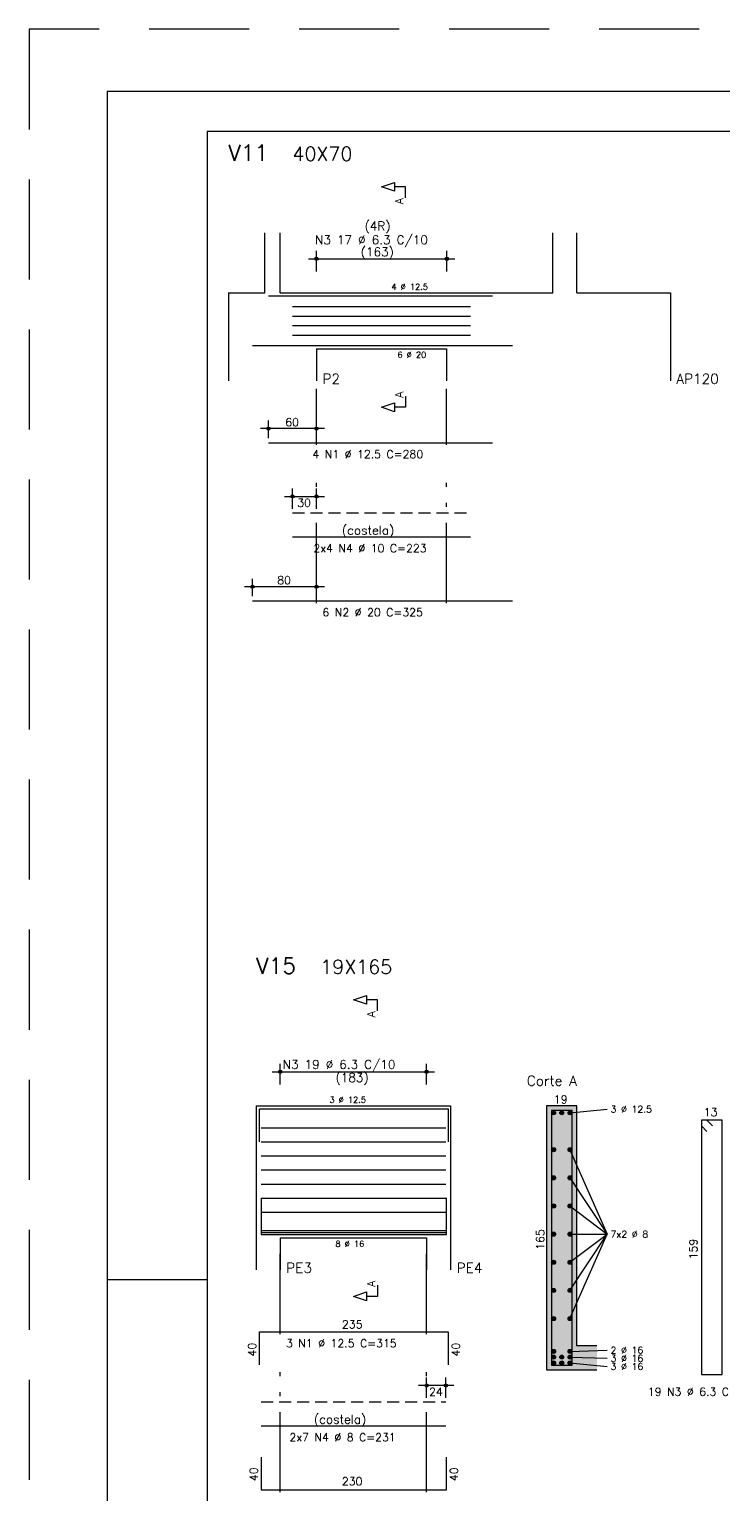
# Model space of a CAD drawing. Extents: x -2.3 to 85.7, y -1.9 to 60.6.
# Drawn here: x -2.27 to 15.09, y 23.99 to 60.61 of the extents above; entities that cross this region are included whole.
import ezdxf

# ---------------------------------------------------------------- set-up
doc = ezdxf.new("R2010")
doc.units = 0
doc.header["$MEASUREMENT"] = 0
for name, pattern in [('ESTILO_TQS_0001', [0.45, 0.3, -0.15]), ('ESTILO_TQS_0004', [3.3, 2, -0.4, 0.05, -0.4, 0.05, -0.4]), ('HIDDEN', [0.375, 0.25, -0.125])]:
    doc.linetypes.add(name, pattern=pattern)
doc.layers.get('0').update_dxf_attribs({"linetype": 'CONTINUOUS'})
doc.layers.get('Defpoints').update_dxf_attribs({"linetype": 'CONTINUOUS'})
for name, color, linetype in [('ARQ_FOLHA', 7, 'CONTINUOUS'), ('PENA_01', 1, 'CONTINUOUS'), ('PENA_02', 2, 'CONTINUOUS'), ('PENA_03', 3, 'CONTINUOUS'), ('PENA_04', 4, 'CONTINUOUS'), ('PENA_05', 5, 'CONTINUOUS'), ('PENA_06', 6, 'CONTINUOUS'), ('PENA_10', 253, 'CONTINUOUS')]:
    doc.layers.add(name, color=color, linetype=linetype)
doc.styles.get("Standard").update_dxf_attribs({"font": 'ROMANS.SHX'})

# ---------------------------------------------------------------- blocks, each defined once
blk = doc.blocks.new('FOLHA A1 - 841 X 594')
at = {"layer": 'ARQ_FOLHA', "color": 1}
blk.add_line((-816, 297), (-841, 297), dxfattribs=at)
for points in [[(-841, 0), (0, 0), (0, 594), (-841, 594)], [(-816, 10), (-10, 10), (-10, 584), (-816, 584)]]:
    blk.add_lwpolyline(points, close=True, dxfattribs=at)
at = {"layer": 'Defpoints', "color": 8, "linetype": 'HIDDEN', "ltscale": 100}
blk.add_lwpolyline([(-860.5, 609.5), (-860.5, -15.5), (19.5, -15.5), (19.5, 609.5)], close=True, dxfattribs=at)
blk = doc.blocks.new('*U23')
blk.add_blockref('FOLHA A1 - 841 X 594', (0, 0))

msp = doc.modelspace()

# ---------------------------------------------------------------- linework, layer by layer
at = {"layer": 'PENA_01', "linetype": 'Continuous'}
for p, q in [((4.908, 54.552), (4.908, 55.072)), ((8.168, 54.552), (8.168, 55.072)), ((4.708, 54.872), (8.368, 54.872)), ((5.108, 50.627), (3.508, 50.627)), ((4.108, 48.932), (5.108, 48.932)), ((5.108, 46.677), (3.108, 46.677)), ((3.803, 34.554), (7.863, 34.554)), ((4.003, 34.234), (4.003, 34.754)), ((7.663, 34.234), (7.663, 34.754)), ((11.248, 33.529), (12.178, 33.619)), ((11.248, 32.607), (12.178, 30.496)), ((11.248, 31.904), (12.178, 30.496)), ((11.248, 31.2), (12.178, 30.496)), ((11.248, 28.385), (12.178, 30.496)), ((11.248, 29.089), (12.178, 30.496)), ((11.248, 29.793), (12.178, 30.496)), ((11.248, 30.496), (12.178, 30.496)), ((11.248, 27.567), (12.178, 27.597)), ((11.248, 27.423), (12.178, 27.393)), ((11.248, 27.279), (12.178, 27.189)), ((8.344, 26.714), (7.463, 26.714))]:
    msp.add_line(p, q, dxfattribs=at)
at = {"layer": 'PENA_01', "linetype": 'ESTILO_TQS_0004'}
for p, q in [((4.908, 50.219), (4.908, 51.622)), ((8.158, 50.219), (8.158, 51.622)), ((4.908, 46.269), (4.908, 49.335)), ((8.158, 46.269), (8.158, 49.335)), ((4.003, 28.001), (4.003, 30.354)), ((7.663, 28.001), (7.663, 30.354)), ((4.003, 24.051), (4.003, 27.117)), ((7.663, 24.051), (7.663, 27.117))]:
    msp.add_line(p, q, dxfattribs=at)
at = {"layer": 'PENA_02', "linetype": 'Continuous'}
for centre, radius in [((4.908, 54.872), 0.0416), ((4.908, 54.872), 0.0208), ((8.168, 54.872), 0.0416), ((8.168, 54.872), 0.0208), ((3.708, 50.627), 0.04), ((3.708, 50.627), 0.02), ((4.908, 50.627), 0.04), ((4.908, 50.627), 0.02), ((4.308, 48.932), 0.04), ((4.308, 48.932), 0.02), ((4.908, 48.932), 0.04), ((4.908, 48.932), 0.02), ((3.308, 46.677), 0.04), ((3.308, 46.677), 0.02), ((4.908, 46.677), 0.04), ((4.908, 46.677), 0.02), ((4.003, 34.554), 0.0416), ((4.003, 34.554), 0.0208), ((7.663, 34.554), 0.0416), ((7.663, 34.554), 0.0208), ((7.663, 26.714), 0.04), ((7.663, 26.714), 0.02), ((8.144, 26.714), 0.04), ((8.144, 26.714), 0.02)]:
    msp.add_circle(centre, radius, dxfattribs=at)
at = {"layer": 'PENA_03', "linetype": 'Continuous'}
for p, q in [((3.618, 54.022), (3.618, 55.522)), ((3.998, 54.022), (3.998, 55.522)), ((10.818, 54.022), (10.818, 55.522)), ((11.418, 54.022), (11.418, 55.522)), ((2.708, 54.022), (2.708, 52.622)), ((2.708, 54.022), (3.618, 54.022)), ((3.998, 54.022), (4.908, 54.022)), ((4.908, 54.022), (8.158, 54.022)), ((8.158, 54.022), (10.818, 54.022)), ((11.418, 54.022), (13.758, 54.022)), ((13.758, 54.022), (13.758, 52.622)), ((2.708, 52.622), (2.708, 51.822)), ((4.908, 52.622), (8.158, 52.622)), ((4.908, 52.622), (4.908, 51.822)), ((8.158, 52.622), (8.158, 51.822)), ((13.758, 52.622), (13.758, 51.822)), ((3.708, 50.387), (3.708, 50.827)), ((4.908, 50.387), (4.908, 50.827)), ((4.308, 48.622), (4.308, 49.132)), ((4.908, 48.622), (4.908, 49.132)), ((3.308, 46.437), (3.308, 46.877)), ((4.908, 46.437), (4.908, 46.877)), ((3.403, 33.704), (3.403, 30.404)), ((3.403, 33.704), (4.003, 33.704)), ((4.003, 33.704), (7.663, 33.704)), ((7.663, 33.704), (8.263, 33.704)), ((8.263, 33.704), (8.263, 30.404)), ((11.423, 33.704), (10.663, 33.704)), ((10.663, 33.704), (10.663, 27.104)), ((11.423, 27.704), (11.423, 33.704)), ((3.403, 30.404), (3.403, 29.604)), ((4.003, 30.404), (7.663, 30.404)), ((4.003, 30.404), (4.003, 29.604)), ((7.663, 30.404), (7.663, 29.604)), ((8.263, 30.404), (8.263, 29.604)), ((11.923, 27.704), (11.423, 27.704)), ((10.663, 27.104), (11.423, 27.104)), ((11.423, 27.104), (11.923, 27.104)), ((7.663, 26.404), (7.663, 26.914)), ((8.144, 26.404), (8.144, 26.914))]:
    msp.add_line(p, q, dxfattribs=at)
for points in [[(7.133, 56.392), (7.133, 56.669), (6.856, 56.669), (6.856, 56.558), (6.533, 56.669), (6.856, 56.78), (6.856, 56.669)], [(7.133, 51.437), (7.133, 51.16), (6.856, 51.16), (6.856, 51.05), (6.533, 51.16), (6.856, 51.271), (6.856, 51.16)], [(6.433, 36.074), (6.433, 36.351), (6.156, 36.351), (6.156, 36.24), (5.833, 36.351), (6.156, 36.462), (6.156, 36.351)], [(6.433, 29.219), (6.433, 28.942), (6.156, 28.942), (6.156, 28.832), (5.833, 28.942), (6.156, 29.053), (6.156, 28.942)]]:
    msp.add_lwpolyline(points, dxfattribs=at)
for centre in [(10.838, 33.529), (11.043, 33.529), (11.248, 33.529), (10.838, 32.607), (11.248, 32.607), (10.838, 31.904), (11.248, 31.904), (10.838, 31.2), (11.248, 31.2), (10.838, 30.496), (11.248, 30.496), (10.838, 29.793), (11.248, 29.793), (10.838, 29.089), (11.248, 29.089), (10.838, 28.385), (11.248, 28.385), (10.838, 27.567), (10.838, 27.423), (11.043, 27.423), (11.248, 27.567), (11.248, 27.423), (10.838, 27.279), (11.043, 27.279), (11.248, 27.279)]:
    msp.add_circle(centre, 0.05, dxfattribs=at)
for points in [[(10.888, 33.529), (10.813, 33.573), (10.791, 33.546)], [(10.888, 33.529), (10.791, 33.546), (10.791, 33.512)], [(10.888, 33.529), (10.791, 33.512), (10.813, 33.486)], [(10.888, 33.529), (10.847, 33.579), (10.813, 33.573)], [(10.888, 33.529), (10.813, 33.486), (10.847, 33.48)], [(10.888, 33.529), (10.876, 33.561), (10.847, 33.579)], [(10.888, 33.529), (10.847, 33.48), (10.876, 33.497)], [(10.888, 33.529), (10.876, 33.497), (10.888, 33.529)], [(11.093, 33.529), (11.018, 33.573), (10.996, 33.546)], [(11.093, 33.529), (10.996, 33.546), (10.996, 33.512)], [(11.093, 33.529), (10.996, 33.512), (11.018, 33.486)], [(11.093, 33.529), (11.052, 33.579), (11.018, 33.573)], [(11.093, 33.529), (11.018, 33.486), (11.052, 33.48)], [(11.093, 33.529), (11.081, 33.561), (11.052, 33.579)], [(11.093, 33.529), (11.052, 33.48), (11.081, 33.497)], [(11.093, 33.529), (11.081, 33.497), (11.093, 33.529)], [(11.298, 33.529), (11.223, 33.573), (11.201, 33.546)], [(11.298, 33.529), (11.201, 33.546), (11.201, 33.512)], [(11.298, 33.529), (11.201, 33.512), (11.223, 33.486)], [(11.298, 33.529), (11.257, 33.579), (11.223, 33.573)], [(11.298, 33.529), (11.223, 33.486), (11.257, 33.48)], [(11.298, 33.529), (11.286, 33.561), (11.257, 33.579)], [(11.298, 33.529), (11.257, 33.48), (11.286, 33.497)], [(11.298, 33.529), (11.286, 33.497), (11.298, 33.529)], [(10.888, 32.607), (10.813, 32.651), (10.791, 32.625)], [(10.888, 32.607), (10.791, 32.625), (10.791, 32.59)], [(10.888, 32.607), (10.791, 32.59), (10.813, 32.564)], [(10.888, 32.607), (10.847, 32.657), (10.813, 32.651)], [(10.888, 32.607), (10.813, 32.564), (10.847, 32.558)], [(10.888, 32.607), (10.876, 32.64), (10.847, 32.657)], [(10.888, 32.607), (10.847, 32.558), (10.876, 32.575)], [(10.888, 32.607), (10.876, 32.575), (10.888, 32.607)], [(11.298, 32.607), (11.223, 32.651), (11.201, 32.625)], [(11.298, 32.607), (11.201, 32.625), (11.201, 32.59)], [(11.298, 32.607), (11.201, 32.59), (11.223, 32.564)], [(11.298, 32.607), (11.257, 32.657), (11.223, 32.651)], [(11.298, 32.607), (11.223, 32.564), (11.257, 32.558)], [(11.298, 32.607), (11.286, 32.64), (11.257, 32.657)], [(11.298, 32.607), (11.257, 32.558), (11.286, 32.575)], [(11.298, 32.607), (11.286, 32.575), (11.298, 32.607)], [(10.888, 31.904), (10.813, 31.947), (10.791, 31.921)], [(10.888, 31.904), (10.791, 31.921), (10.791, 31.887)], [(10.888, 31.904), (10.791, 31.887), (10.813, 31.86)], [(10.888, 31.904), (10.847, 31.953), (10.813, 31.947)], [(10.888, 31.904), (10.813, 31.86), (10.847, 31.854)], [(10.888, 31.904), (10.876, 31.936), (10.847, 31.953)], [(10.888, 31.904), (10.847, 31.854), (10.876, 31.872)], [(10.888, 31.904), (10.876, 31.872), (10.888, 31.904)], [(11.298, 31.904), (11.223, 31.947), (11.201, 31.921)], [(11.298, 31.904), (11.201, 31.921), (11.201, 31.887)], [(11.298, 31.904), (11.201, 31.887), (11.223, 31.86)], [(11.298, 31.904), (11.257, 31.953), (11.223, 31.947)], [(11.298, 31.904), (11.223, 31.86), (11.257, 31.854)], [(11.298, 31.904), (11.286, 31.936), (11.257, 31.953)], [(11.298, 31.904), (11.257, 31.854), (11.286, 31.872)], [(11.298, 31.904), (11.286, 31.872), (11.298, 31.904)], [(10.888, 31.2), (10.813, 31.243), (10.791, 31.217)], [(10.888, 31.2), (10.791, 31.217), (10.791, 31.183)], [(10.888, 31.2), (10.791, 31.183), (10.813, 31.157)], [(10.888, 31.2), (10.847, 31.249), (10.813, 31.243)], [(10.888, 31.2), (10.813, 31.157), (10.847, 31.151)], [(10.888, 31.2), (10.876, 31.232), (10.847, 31.249)], [(10.888, 31.2), (10.847, 31.151), (10.876, 31.168)], [(10.888, 31.2), (10.876, 31.168), (10.888, 31.2)], [(11.298, 31.2), (11.223, 31.243), (11.201, 31.217)], [(11.298, 31.2), (11.201, 31.217), (11.201, 31.183)], [(11.298, 31.2), (11.201, 31.183), (11.223, 31.157)], [(11.298, 31.2), (11.257, 31.249), (11.223, 31.243)], [(11.298, 31.2), (11.223, 31.157), (11.257, 31.151)], [(11.298, 31.2), (11.286, 31.232), (11.257, 31.249)], [(11.298, 31.2), (11.257, 31.151), (11.286, 31.168)], [(11.298, 31.2), (11.286, 31.168), (11.298, 31.2)], [(10.888, 30.496), (10.813, 30.54), (10.791, 30.513)], [(10.888, 30.496), (10.791, 30.513), (10.791, 30.479)], [(10.888, 30.496), (10.791, 30.479), (10.813, 30.453)], [(10.888, 30.496), (10.847, 30.546), (10.813, 30.54)], [(10.888, 30.496), (10.813, 30.453), (10.847, 30.447)], [(10.888, 30.496), (10.876, 30.528), (10.847, 30.546)], [(10.888, 30.496), (10.847, 30.447), (10.876, 30.464)], [(10.888, 30.496), (10.876, 30.464), (10.888, 30.496)], [(11.298, 30.496), (11.223, 30.54), (11.201, 30.513)], [(11.298, 30.496), (11.201, 30.513), (11.201, 30.479)], [(11.298, 30.496), (11.201, 30.479), (11.223, 30.453)], [(11.298, 30.496), (11.257, 30.546), (11.223, 30.54)], [(11.298, 30.496), (11.223, 30.453), (11.257, 30.447)], [(11.298, 30.496), (11.286, 30.528), (11.257, 30.546)], [(11.298, 30.496), (11.257, 30.447), (11.286, 30.464)], [(11.298, 30.496), (11.286, 30.464), (11.298, 30.496)], [(10.888, 29.793), (10.813, 29.836), (10.791, 29.81)], [(10.888, 29.793), (10.791, 29.81), (10.791, 29.775)], [(10.888, 29.793), (10.791, 29.775), (10.813, 29.749)], [(10.888, 29.793), (10.847, 29.842), (10.813, 29.836)], [(10.888, 29.793), (10.813, 29.749), (10.847, 29.743)], [(10.888, 29.793), (10.876, 29.825), (10.847, 29.842)], [(10.888, 29.793), (10.847, 29.743), (10.876, 29.76)], [(10.888, 29.793), (10.876, 29.76), (10.888, 29.793)], [(11.298, 29.793), (11.223, 29.836), (11.201, 29.81)], [(11.298, 29.793), (11.201, 29.81), (11.201, 29.775)], [(11.298, 29.793), (11.201, 29.775), (11.223, 29.749)], [(11.298, 29.793), (11.257, 29.842), (11.223, 29.836)], [(11.298, 29.793), (11.223, 29.749), (11.257, 29.743)], [(11.298, 29.793), (11.286, 29.825), (11.257, 29.842)], [(11.298, 29.793), (11.257, 29.743), (11.286, 29.76)], [(11.298, 29.793), (11.286, 29.76), (11.298, 29.793)], [(10.888, 29.089), (10.813, 29.132), (10.791, 29.106)], [(10.888, 29.089), (10.791, 29.106), (10.791, 29.072)], [(10.888, 29.089), (10.791, 29.072), (10.813, 29.046)], [(10.888, 29.089), (10.847, 29.138), (10.813, 29.132)], [(10.888, 29.089), (10.813, 29.046), (10.847, 29.04)], [(10.888, 29.089), (10.876, 29.121), (10.847, 29.138)], [(10.888, 29.089), (10.847, 29.04), (10.876, 29.057)], [(10.888, 29.089), (10.876, 29.057), (10.888, 29.089)], [(11.298, 29.089), (11.223, 29.132), (11.201, 29.106)], [(11.298, 29.089), (11.201, 29.106), (11.201, 29.072)], [(11.298, 29.089), (11.201, 29.072), (11.223, 29.046)], [(11.298, 29.089), (11.257, 29.138), (11.223, 29.132)], [(11.298, 29.089), (11.223, 29.046), (11.257, 29.04)], [(11.298, 29.089), (11.286, 29.121), (11.257, 29.138)], [(11.298, 29.089), (11.257, 29.04), (11.286, 29.057)], [(11.298, 29.089), (11.286, 29.057), (11.298, 29.089)], [(10.888, 28.385), (10.813, 28.428), (10.791, 28.402)], [(10.888, 28.385), (10.791, 28.402), (10.791, 28.368)], [(10.888, 28.385), (10.791, 28.368), (10.813, 28.342)], [(10.888, 28.385), (10.847, 28.434), (10.813, 28.428)], [(10.888, 28.385), (10.813, 28.342), (10.847, 28.336)], [(10.888, 28.385), (10.876, 28.417), (10.847, 28.434)], [(10.888, 28.385), (10.847, 28.336), (10.876, 28.353)], [(10.888, 28.385), (10.876, 28.353), (10.888, 28.385)], [(11.298, 28.385), (11.223, 28.428), (11.201, 28.402)], [(11.298, 28.385), (11.201, 28.402), (11.201, 28.368)], [(11.298, 28.385), (11.201, 28.368), (11.223, 28.342)], [(11.298, 28.385), (11.257, 28.434), (11.223, 28.428)], [(11.298, 28.385), (11.223, 28.342), (11.257, 28.336)], [(11.298, 28.385), (11.286, 28.417), (11.257, 28.434)], [(11.298, 28.385), (11.257, 28.336), (11.286, 28.353)], [(11.298, 28.385), (11.286, 28.353), (11.298, 28.385)], [(10.888, 27.567), (10.813, 27.611), (10.791, 27.584)], [(10.888, 27.567), (10.791, 27.584), (10.791, 27.55)], [(10.888, 27.567), (10.791, 27.55), (10.813, 27.524)], [(10.888, 27.423), (10.813, 27.467), (10.791, 27.44)], [(10.888, 27.567), (10.847, 27.617), (10.813, 27.611)], [(10.888, 27.567), (10.813, 27.524), (10.847, 27.518)], [(10.888, 27.423), (10.847, 27.473), (10.813, 27.467)], [(10.888, 27.567), (10.876, 27.599), (10.847, 27.617)], [(10.888, 27.567), (10.847, 27.518), (10.876, 27.535)], [(10.888, 27.423), (10.876, 27.455), (10.847, 27.473)], [(10.888, 27.567), (10.876, 27.535), (10.888, 27.567)], [(11.093, 27.423), (11.018, 27.467), (10.996, 27.44)], [(11.093, 27.423), (11.052, 27.473), (11.018, 27.467)], [(11.093, 27.423), (11.081, 27.455), (11.052, 27.473)], [(11.298, 27.567), (11.223, 27.611), (11.201, 27.584)], [(11.298, 27.567), (11.201, 27.584), (11.201, 27.55)], [(11.298, 27.567), (11.201, 27.55), (11.223, 27.524)], [(11.298, 27.423), (11.223, 27.467), (11.201, 27.44)], [(11.298, 27.567), (11.257, 27.617), (11.223, 27.611)], [(11.298, 27.567), (11.223, 27.524), (11.257, 27.518)], [(11.298, 27.423), (11.257, 27.473), (11.223, 27.467)], [(11.298, 27.567), (11.286, 27.599), (11.257, 27.617)], [(11.298, 27.567), (11.257, 27.518), (11.286, 27.535)], [(11.298, 27.423), (11.286, 27.455), (11.257, 27.473)], [(11.298, 27.567), (11.286, 27.535), (11.298, 27.567)], [(10.888, 27.423), (10.791, 27.44), (10.791, 27.406)], [(10.888, 27.423), (10.791, 27.406), (10.813, 27.38)], [(10.888, 27.279), (10.813, 27.323), (10.791, 27.296)], [(10.888, 27.279), (10.791, 27.296), (10.791, 27.262)], [(10.888, 27.279), (10.791, 27.262), (10.813, 27.236)], [(10.888, 27.423), (10.813, 27.38), (10.847, 27.374)], [(10.888, 27.279), (10.847, 27.329), (10.813, 27.323)], [(10.888, 27.279), (10.813, 27.236), (10.847, 27.23)], [(10.888, 27.423), (10.847, 27.374), (10.876, 27.391)], [(10.888, 27.279), (10.876, 27.311), (10.847, 27.329)], [(10.888, 27.279), (10.847, 27.23), (10.876, 27.247)], [(10.888, 27.423), (10.876, 27.391), (10.888, 27.423)], [(10.888, 27.279), (10.876, 27.247), (10.888, 27.279)], [(11.093, 27.423), (10.996, 27.44), (10.996, 27.406)], [(11.093, 27.423), (10.996, 27.406), (11.018, 27.38)], [(11.093, 27.279), (11.018, 27.323), (10.996, 27.296)], [(11.093, 27.279), (10.996, 27.296), (10.996, 27.262)], [(11.093, 27.279), (10.996, 27.262), (11.018, 27.236)], [(11.093, 27.423), (11.018, 27.38), (11.052, 27.374)], [(11.093, 27.279), (11.052, 27.329), (11.018, 27.323)], [(11.093, 27.279), (11.018, 27.236), (11.052, 27.23)], [(11.093, 27.423), (11.052, 27.374), (11.081, 27.391)], [(11.093, 27.279), (11.081, 27.311), (11.052, 27.329)], [(11.093, 27.279), (11.052, 27.23), (11.081, 27.247)], [(11.093, 27.423), (11.081, 27.391), (11.093, 27.423)], [(11.093, 27.279), (11.081, 27.247), (11.093, 27.279)], [(11.298, 27.423), (11.201, 27.44), (11.201, 27.406)], [(11.298, 27.423), (11.201, 27.406), (11.223, 27.38)], [(11.298, 27.279), (11.223, 27.323), (11.201, 27.296)], [(11.298, 27.279), (11.201, 27.296), (11.201, 27.262)], [(11.298, 27.279), (11.201, 27.262), (11.223, 27.236)], [(11.298, 27.423), (11.223, 27.38), (11.257, 27.374)], [(11.298, 27.279), (11.257, 27.329), (11.223, 27.323)], [(11.298, 27.279), (11.223, 27.236), (11.257, 27.23)], [(11.298, 27.423), (11.257, 27.374), (11.286, 27.391)], [(11.298, 27.279), (11.286, 27.311), (11.257, 27.329)], [(11.298, 27.279), (11.257, 27.23), (11.286, 27.247)], [(11.298, 27.423), (11.286, 27.391), (11.298, 27.423)], [(11.298, 27.279), (11.286, 27.247), (11.298, 27.279)]]:
    msp.add_solid(points, dxfattribs=at)
at = {"layer": 'PENA_04', "linetype": 'Continuous'}
for p, q in [((3.708, 53.942), (9.308, 53.942)), ((4.308, 53.679), (8.758, 53.679)), ((4.308, 53.441), (8.758, 53.441)), ((4.308, 53.203), (8.758, 53.203)), ((4.308, 52.965), (8.758, 52.965)), ((3.308, 52.702), (9.808, 52.702)), ((3.485, 32.804), (3.485, 33.624)), ((3.485, 33.624), (8.205, 33.624)), ((8.205, 33.624), (8.205, 32.804)), ((3.523, 33.156), (8.144, 33.156)), ((3.523, 32.804), (8.144, 32.804)), ((3.523, 32.452), (8.144, 32.452)), ((3.523, 32.1), (8.144, 32.1)), ((3.523, 31.748), (8.144, 31.748)), ((3.523, 31.404), (3.523, 30.584)), ((3.523, 31.397), (8.144, 31.397)), ((3.523, 31.354), (3.523, 30.534)), ((3.523, 31.304), (3.523, 30.484)), ((8.163, 30.584), (8.163, 31.404)), ((8.163, 30.534), (8.163, 31.354)), ((8.163, 30.484), (8.163, 31.304)), ((3.523, 31.045), (8.144, 31.045)), ((3.523, 30.584), (8.163, 30.584)), ((3.523, 30.534), (8.163, 30.534)), ((3.523, 30.484), (8.163, 30.484))]:
    msp.add_line(p, q, dxfattribs=at)
msp.add_lwpolyline([(10.783, 33.584), (10.783, 27.224), (11.303, 27.224), (11.303, 33.584), (10.783, 33.584)], dxfattribs=at)
at = {"layer": 'PENA_05', "linetype": 'Continuous'}
for p, q in [((3.708, 50.272), (9.308, 50.272)), ((4.308, 47.922), (8.758, 47.922)), ((3.308, 46.322), (9.808, 46.322)), ((14.673, 33.345), (14.533, 33.345)), ((14.533, 33.345), (14.533, 26.985)), ((15.053, 33.345), (14.533, 33.345)), ((14.533, 33.345), (14.533, 33.205)), ((14.813, 33.205), (14.673, 33.345)), ((15.053, 26.985), (15.053, 33.345)), ((14.533, 33.205), (14.673, 33.065)), ((3.485, 27.234), (3.485, 28.054)), ((3.485, 28.054), (8.205, 28.054)), ((8.205, 28.054), (8.205, 27.234)), ((14.533, 26.985), (15.053, 26.985)), ((3.523, 25.704), (8.144, 25.704)), ((3.523, 24.924), (3.523, 24.104)), ((8.163, 24.104), (8.163, 24.924)), ((3.523, 24.104), (8.163, 24.104))]:
    msp.add_line(p, q, dxfattribs=at)
at = {"layer": 'PENA_06', "linetype": 'ESTILO_TQS_0001'}
for p, q in [((4.308, 48.522), (8.758, 48.522)), ((3.523, 26.304), (8.144, 26.304))]:
    msp.add_line(p, q, dxfattribs=at)
at = {"layer": 'PENA_10', "linetype": 'Continuous'}
for points in [[(11.423, 27.104), (11.423, 33.704), (10.663, 33.704)], [(11.423, 27.104), (10.663, 33.704), (10.663, 27.104)], [(11.423, 27.104), (11.423, 27.704), (11.423, 33.704)], [(11.423, 27.104), (11.923, 27.104), (11.923, 27.704)], [(11.423, 27.104), (11.923, 27.704), (11.423, 27.704)], [(11.423, 27.104), (10.663, 27.104), (11.423, 27.104)]]:
    msp.add_solid(points, dxfattribs=at)

# ---------------------------------------------------------------- block references
at = {"xscale": 0.09999999999999938, "yscale": 0.09999999999999938, "zscale": 0.09999999999999938}
msp.add_blockref('*U23', (83.777, -0.344), dxfattribs=at)

# ---------------------------------------------------------------- texts
at = {"layer": 'PENA_01', "linetype": 'Continuous'}
for s, p in [('40X70', (4.308, 57.322)), ('19X165', (5.003, 37.004))]:
    msp.add_text(s, height=0.35, dxfattribs=at).set_placement(p)
at = {"layer": 'PENA_02', "linetype": 'Continuous'}
for s, p in [('P2', (5.058, 51.747)), ('AP120', (13.908, 51.747)), ('PE3', (4.153, 29.529)), ('PE4', (8.413, 29.529))]:
    msp.add_text(s, height=0.25, dxfattribs=at).set_placement(p)
at = {"layer": 'PENA_02', "linetype": 'ESTILO_TQS_0004'}
for p in [(5.543, 47.977), (4.843, 25.759)]:
    msp.add_text('(costela)', height=0.22, dxfattribs=at).set_placement(p)
at = {"layer": 'PENA_03', "linetype": 'Continuous'}
for s, p in [('A', (7.073, 56.232)), ('A', (7.073, 51.397)), ('A', (6.373, 35.914)), ('165', (10.603, 30.104)), ('159', (14.433, 29.865)), ('A', (6.373, 29.179)), ('40', (3.398, 27.438)), ('40', (8.493, 27.438)), ('40', (3.439, 24.322)), ('40', (8.447, 24.322))]:
    msp.add_text(s, height=0.2, rotation=90, dxfattribs=at).set_placement(p)
for s, height, p in [('(4R)', 0.22, (6.111, 55.581)), ('N3 17 %%c 6.3 C/10', 0.22, (4.874, 55.235)), ('(163)', 0.22, (6.014, 54.933)), ('4 %%c 12.5', 0.15, (6.783, 54.097)), ('6 %%c 20', 0.15, (6.933, 52.397)), ('60', 0.2, (4.128, 50.687)), ('4 N1 %%c 12.5 C=280', 0.2, (4.808, 49.887)), ('30', 0.2, (4.428, 48.672)), ('2x4 N4 %%c 10 C=223', 0.2, (4.833, 47.537)), ('80', 0.2, (3.928, 46.737)), ('6 N2 %%c 20 C=325', 0.2, (5.058, 45.937)), ('N3 19 %%c 6.3 C/10', 0.22, (4.064, 34.628)), ('(183)', 0.22, (5.384, 34.298)), ('Corte A', 0.25, (10.168, 34.204)), ('3 %%c 12.5', 0.15, (5.233, 33.779)), ('19', 0.2, (10.843, 33.764)), ('3 %%c 12.5', 0.17, (12.263, 33.534)), ('13', 0.2, (14.593, 33.445)), ('7x2 %%c 8', 0.17, (12.263, 30.411)), ('8 %%c 16', 0.15, (5.383, 30.179)), ('235', 0.2, (5.545, 28.142)), ('3 N1 %%c 12.5 C=315', 0.2, (4.145, 27.669)), ('2 %%c 16', 0.17, (12.263, 27.512)), ('3 %%c 16', 0.17, (12.263, 27.308)), ('3 %%c 16', 0.17, (12.263, 27.104)), ('24', 0.2, (7.723, 26.454)), ('19 N3 %%c 6.3 C=358', 0.2, (13.193, 26.458)), ('2x7 N4 %%c 8 C=231', 0.2, (4.233, 25.319)), ('230', 0.2, (5.543, 24.22))]:
    msp.add_text(s, height=height, dxfattribs=at).set_placement(p)
at = {"layer": 'PENA_06', "linetype": 'Continuous'}
for s, p in [('V11', (2.708, 57.322)), ('V15', (3.403, 37.004))]:
    msp.add_text(s, height=0.4, dxfattribs=at).set_placement(p)

doc.saveas('drawing.dxf')
